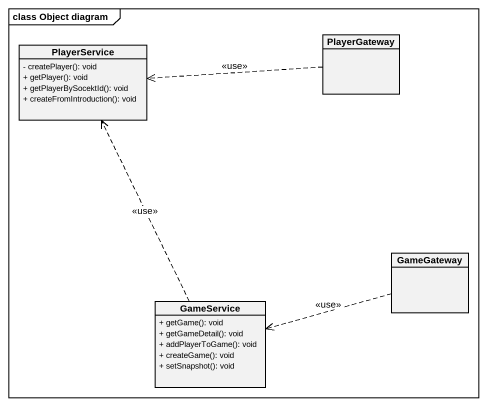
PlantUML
@startuml
mainframe class Object diagram
hide circle
hide empty members
skinparam classAttributeIconSize 0
class PlayerService {
  - createPlayer(): void
  + getPlayer(): void
  + getPlayerBySocektId(): void
  + createFromIntroduction(): void
}
class PlayerGateway
class GameGateway
class GameService {
  + getGame(): void
  + getGameDetail(): void
  + addPlayerToGame(): void
  + createGame(): void
  + setSnapshot(): void
}
PlayerGateway .left.> PlayerService : <<use>>
GameGateway .left.> GameService : <<use>>
GameService .up.> PlayerService : <<use>>
@enduml
